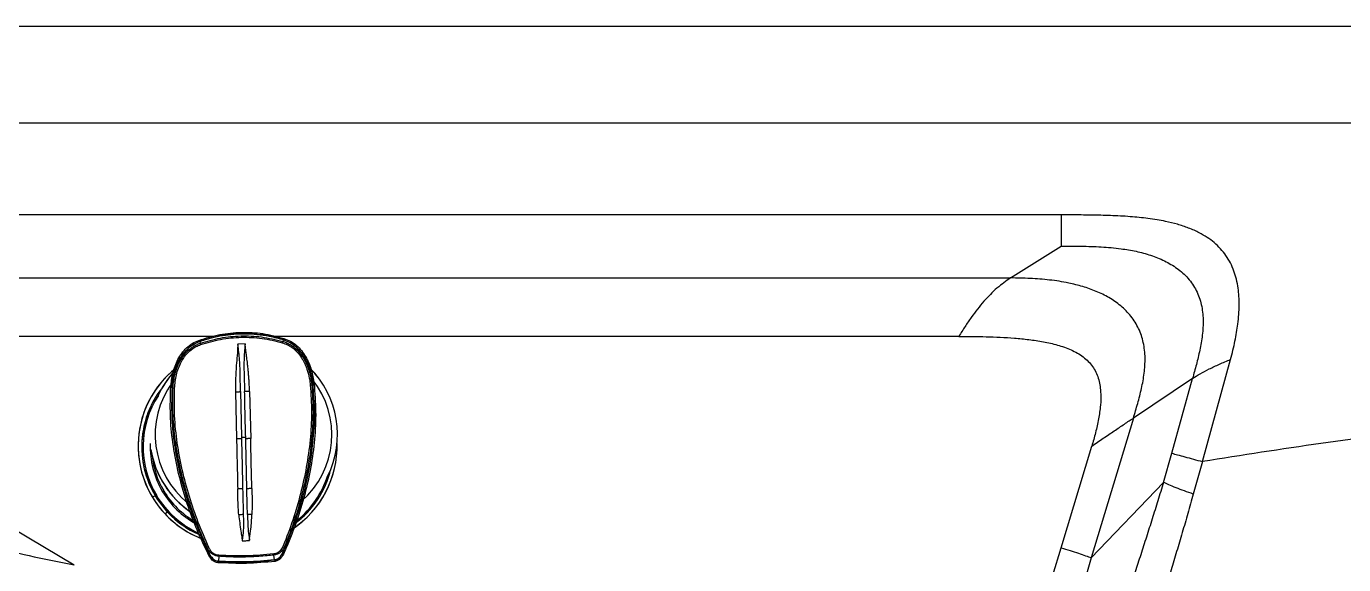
# Model space of a CAD drawing. Extents: x 400 to 501, y 484 to 634.
# Drawn here: x 422.01 to 440.21, y 589.4 to 596.84 of the extents above; entities that cross this region are included whole.
import ezdxf

# ---------------------------------------------------------------- set-up
doc = ezdxf.new("R2010")
doc.units = 0
doc.header["$MEASUREMENT"] = 0
doc.layers.add('1', color=4, linetype='Continuous')
doc.layers.add('DIM', color=3, linetype='Continuous')
doc.layers.add('GEOMETRY', color=3, linetype='Continuous', lineweight=25)

# ---------------------------------------------------------------- blocks, each defined once
blk = doc.blocks.new('2026 GRANDEE')
at = {"layer": '1', "color": 4, "ltscale": 16}
blk.add_line((47.123, 0), (-47.123, 0), dxfattribs=at)
at = {"layer": 'GEOMETRY', "ltscale": 16}
for p, q in [((-45.241, -1.332), (45.241, -1.332)), ((-14.117, -2.607), (-44.506, -2.607)), ((-14.815, -3.477), (-14.117, -3.037)), ((-33.069, -3.477), (-14.815, -3.477)), ((-33.069, -4.285), (-27.758, -7.441)), ((-25.833, -4.285), (-33.069, -4.285)), ((-15.53, -4.285), (-24.986, -4.285)), ((-12.164, -6.016), (-11.774, -4.604)), ((-12.3, -4.867), (-13.117, -5.414)), ((-12.584, -5.901), (-12.3, -4.867)), ((-13.117, -5.414), (-13.701, -7.345)), ((-14.117, -7.206), (-13.693, -5.803)), ((-12.701, -6.303), (-12.584, -5.901)), ((-12.164, -6.016), (-12.289, -6.464)), ((-12.701, -6.303), (-13.701, -7.345)), ((-14.231, -7.584), (-14.117, -7.206)), ((-13.701, -7.345), (-13.792, -7.668))]:
    blk.add_line(p, q, dxfattribs=at)
at = {"layer": 'GEOMETRY'}
for p, q in [((-26.023, -4.358), (-26.016, -4.38)), ((-24.87, -4.331), (-24.876, -4.354)), ((-25.496, -4.386), (-25.396, -4.384)), ((-26.404, -4.997), (-26.405, -4.996)), ((-26.404, -4.997), (-26.392, -5.001)), ((-25.528, -5.051), (-25.514, -5.702)), ((-25.459, -5.049), (-25.445, -5.679)), ((-25.334, -5.047), (-25.318, -5.697)), ((-24.473, -4.957), (-24.461, -4.952)), ((-24.461, -4.952), (-24.46, -4.952)), ((-24.46, -4.945), (-24.453, -5.064)), ((-26.68, -6.504), (-26.637, -6.488)), ((-26.621, -6.482), (-26.637, -6.488)), ((-26.519, -6.42), (-26.536, -6.432)), ((-26.505, -6.736), (-26.469, -6.712)), ((-25.928, -7.211), (-25.929, -7.211)), ((-25.917, -7.209), (-25.928, -7.211)), ((-24.846, -7.185), (-24.834, -7.186)), ((-24.834, -7.186), (-24.833, -7.186)), ((-25.76, -7.325), (-25.765, -7.392)), ((-24.989, -7.374), (-24.998, -7.307))]:
    blk.add_line(p, q, dxfattribs=at)
for centre, radius, start, end in [((-25.796, -4.268), 0.25, 196.8916, 201.1602), ((-25.408, -6.033), 1.785, 72.4601, 110.1574), ((-25.112, -4.304), 0.241, 343.487, 348.0373), ((-25.137, -4.241), 0.286, 341.6024, 345.325), ((-25.792, -4.323), 0.231, 194.3885, 199.1362), ((-25.502, -5.8), 1.372, 128.6345, 222.9854), ((-25.413, -5.641), 1.295, 333.4463, 45.3663), ((-25.413, -5.641), 1.295, 333.4457, 45.348), ((-25.502, -5.8), 1.372, 129.8179, 210.8352), ((-25.418, -5.642), 1.296, 137.2224, 155.4967), ((-25.418, -5.642), 1.296, 138.6252, 155.4974), ((-25.414, -5.644), 1.219, 311.0275, 38.8628), ((-25.502, -5.81), 1.322, 141.6827, 210.8403), ((-25.502, -5.81), 1.322, 141.6855, 222.9896), ((-25.419, -5.644), 1.219, 143.7404, 231.1992), ((-26.406, -4.917), 0.0725, 256.06, 270.1253), ((-26.382, -5.186), 0.186, 86.3398, 92.8981), ((-24.474, -5.144), 0.187, 89.7206, 96.269), ((-24.463, -4.871), 0.0735, 272.5497, 286.4604), ((-25.502, -5.814), 1.303, 146.9415, 210.8414), ((-25.502, -5.814), 1.205, 177.7718, 210.8413), ((-25.496, -5.8), 1.373, 303.2941, 1.4704), ((-25.496, -5.8), 1.373, 303.5664, 1.4676), ((-25.418, -5.641), 1.296, 189.2453, 236.4232), ((-25.418, -5.641), 1.296, 189.5413, 235.4764), ((-25.501, -5.813), 1.186, 186.0491, 210.8398), ((-25.497, -5.809), 1.324, 306.2314, 346.3957), ((-25.497, -5.809), 1.324, 306.3292, 346.3956), ((-25.497, -5.813), 1.305, 309.081, 341.9909), ((-25.499, -5.799), 1.375, 210.8476, 249.1968), ((-25.5, -5.809), 1.325, 210.845, 247.2973), ((-25.5, -5.812), 1.306, 210.8446, 245.6347), ((-25.5, -5.813), 1.207, 210.8425, 241.3334), ((-25.5, -5.812), 1.188, 210.8423, 240.2132), ((-25.499, -5.798), 1.375, 222.9814, 249.1676), ((-25.499, -5.808), 1.325, 222.9806, 246.4855), ((-25.957, -7.162), 0.0663, 285.6129, 298.9868), ((-25.92, -7.159), 0.0504, 273.3731, 298.161), ((-24.845, -7.134), 0.0505, 244.4821, 269.2854), ((-24.808, -7.137), 0.0657, 243.5977, 257.1542), ((-25.427, -7.332), 0.333, 176.2266, 178.7001), ((-25.348, -7.332), 0.351, 4.065, 6.4098), ((-24.296, -7.3), 0.692, 186.483, 187.8694)]:
    blk.add_arc(centre, radius, start, end, dxfattribs=at)
at = {"layer": 'GEOMETRY', "ltscale": 16}
for points, knots in [([(-11.774, -4.604), (-11.763, -4.561), (-11.741, -4.477), (-11.713, -4.352), (-11.69, -4.232), (-11.672, -4.109), (-11.659, -3.983), (-11.654, -3.855), (-11.657, -3.734), (-11.669, -3.615), (-11.691, -3.498), (-11.726, -3.381), (-11.774, -3.27), (-11.836, -3.166), (-11.912, -3.072), (-12, -2.988), (-12.098, -2.914), (-12.216, -2.846), (-12.354, -2.785), (-12.51, -2.734), (-12.657, -2.698), (-12.793, -2.673), (-12.915, -2.655), (-13.039, -2.641), (-13.165, -2.63), (-13.298, -2.621), (-13.433, -2.615), (-13.568, -2.611), (-13.703, -2.609), (-13.834, -2.607), (-13.972, -2.607), (-14.065, -2.607), (-14.117, -2.607)], [0, 0, 0, 0, 0.034129, 0.066749, 0.0979, 0.127624, 0.162147, 0.194773, 0.225632, 0.254874, 0.28665, 0.316936, 0.348136, 0.378623, 0.409546, 0.440963, 0.471522, 0.503556, 0.544715, 0.586764, 0.629732, 0.660431, 0.693075, 0.723609, 0.75607, 0.790256, 0.825631, 0.859756, 0.893866, 0.929061, 0.960013, 1, 1, 1, 1]), ([(-14.117, -2.607), (-14.117, -2.65), (-14.117, -2.736), (-14.117, -2.857), (-14.117, -2.962), (-14.117, -3.012), (-14.117, -3.037)], [0, 0, 0, 0, 0.250001, 0.5, 0.749999, 1, 1, 1, 1]), ([(-14.117, -3.037), (-14.024, -3.037), (-13.839, -3.037), (-13.562, -3.045), (-13.309, -3.068), (-13.08, -3.106), (-12.879, -3.16), (-12.687, -3.236), (-12.51, -3.34), (-12.356, -3.477), (-12.24, -3.649), (-12.171, -3.846), (-12.148, -4.056), (-12.161, -4.267), (-12.198, -4.474), (-12.246, -4.673), (-12.282, -4.802), (-12.3, -4.867)], [0, 0, 0, 0, 0.084541, 0.167563, 0.250991, 0.314462, 0.377411, 0.439443, 0.501038, 0.562519, 0.62454, 0.686714, 0.749808, 0.814558, 0.878246, 0.939328, 1, 1, 1, 1]), ([(-14.815, -3.477), (-14.878, -3.521), (-14.972, -3.586), (-15.095, -3.703), (-15.185, -3.799), (-15.273, -3.906), (-15.36, -4.023), (-15.446, -4.15), (-15.502, -4.239), (-15.53, -4.285)], [0, 0, 0, 0, 0.24514, 0.367378, 0.490056, 0.613855, 0.739554, 0.867997, 1, 1, 1, 1]), ([(-13.117, -5.414), (-13.097, -5.347), (-13.056, -5.211), (-13.003, -5.005), (-12.964, -4.795), (-12.95, -4.582), (-12.972, -4.372), (-13.038, -4.175), (-13.146, -4.002), (-13.288, -3.859), (-13.452, -3.746), (-13.63, -3.659), (-13.817, -3.594), (-14.033, -3.54), (-14.276, -3.503), (-14.544, -3.481), (-14.725, -3.479), (-14.815, -3.477)], [0, 0, 0, 0, 0.064045, 0.129683, 0.194292, 0.259122, 0.324201, 0.386271, 0.448201, 0.510227, 0.570943, 0.631169, 0.692085, 0.753389, 0.835343, 0.91719, 1, 1, 1, 1]), ([(-15.53, -4.285), (-15.404, -4.286), (-15.148, -4.287), (-14.825, -4.302), (-14.561, -4.328), (-14.362, -4.357), (-14.166, -4.401), (-13.978, -4.466), (-13.835, -4.546), (-13.74, -4.629), (-13.681, -4.7), (-13.635, -4.778), (-13.59, -4.892), (-13.564, -5.048), (-13.569, -5.238), (-13.597, -5.428), (-13.639, -5.616), (-13.675, -5.741), (-13.693, -5.803)], [0, 0, 0, 0, 0.1221467, 0.2489414, 0.3139604, 0.3794781, 0.444426, 0.5087784, 0.571734, 0.6020363, 0.6314618, 0.6604671, 0.6897365, 0.7509688, 0.8125448, 0.8742039, 0.9373686, 1, 1, 1, 1]), ([(-12.3, -4.867), (-12.266, -4.845), (-12.199, -4.803), (-12.07, -4.735), (-11.928, -4.668), (-11.826, -4.626), (-11.774, -4.604)], [0, 0, 0, 0, 0.2492454, 0.4948093, 0.7426891, 1, 1, 1, 1]), ([(-13.693, -5.803), (-13.64, -5.766), (-13.535, -5.694), (-13.382, -5.591), (-13.263, -5.511), (-13.175, -5.452), (-13.136, -5.427), (-13.117, -5.414)], [0, 0, 0, 0, 0.252882, 0.501131, 0.748135, 0.872936, 1, 1, 1, 1]), ([(-8.899, -5.551), (-9.442, -5.619), (-10.532, -5.758), (-11.618, -5.93), (-12.164, -6.016)], [0, 0, 0, 0, 0.49739, 1, 1, 1, 1]), ([(-12.584, -5.901), (-12.56, -5.908), (-12.511, -5.921), (-12.407, -5.95), (-12.29, -5.982), (-12.206, -6.005), (-12.164, -6.016)], [0, 0, 0, 0, 0.250001, 0.5, 0.749999, 1, 1, 1, 1]), ([(-12.701, -6.303), (-12.727, -6.387), (-12.779, -6.557), (-12.858, -6.809), (-12.937, -7.058), (-13.016, -7.303), (-13.111, -7.596), (-13.223, -7.934), (-13.348, -8.306), (-13.46, -8.627), (-13.557, -8.9), (-13.641, -9.129), (-13.721, -9.338), (-13.795, -9.527), (-13.865, -9.695), (-13.927, -9.836), (-13.982, -9.951), (-14.011, -10), (-14.026, -10.025)], [0, 0, 0, 0, 0.049414, 0.09873, 0.148387, 0.197393, 0.246029, 0.328242, 0.4099, 0.491896, 0.553998, 0.616077, 0.677244, 0.739563, 0.803562, 0.867567, 0.933806, 1, 1, 1, 1]), ([(-12.289, -6.464), (-12.331, -6.45), (-12.414, -6.422), (-12.53, -6.378), (-12.631, -6.337), (-12.678, -6.314), (-12.701, -6.303)], [0, 0, 0, 0, 0.250001, 0.5, 0.749999, 1, 1, 1, 1]), ([(-31.099, -6.385), (-30.915, -6.463), (-30.549, -6.618), (-29.993, -6.832), (-29.434, -7.026), (-28.874, -7.195), (-28.316, -7.337), (-27.943, -7.406), (-27.758, -7.441)], [0, 0, 0, 0, 0.170348, 0.339883, 0.508825, 0.675728, 0.839554, 1, 1, 1, 1]), ([(-12.289, -6.464), (-12.314, -6.554), (-12.365, -6.733), (-12.442, -6.999), (-12.519, -7.259), (-12.595, -7.513), (-12.687, -7.815), (-12.795, -8.16), (-12.917, -8.538), (-13.026, -8.862), (-13.122, -9.137), (-13.205, -9.366), (-13.284, -9.576), (-13.358, -9.767), (-13.428, -9.937), (-13.493, -10.084), (-13.551, -10.205), (-13.583, -10.258), (-13.599, -10.285)], [0, 0, 0, 0, 0.0505102, 0.1007439, 0.1511442, 0.2007042, 0.2497161, 0.3322114, 0.4138029, 0.4954936, 0.5572359, 0.6188505, 0.679462, 0.7411536, 0.8045184, 0.867997, 0.9338919, 1, 1, 1, 1]), ([(-14.117, -7.206), (-14.075, -7.219), (-13.992, -7.245), (-13.876, -7.283), (-13.773, -7.318), (-13.725, -7.336), (-13.701, -7.345)], [0, 0, 0, 0, 0.250001, 0.5, 0.749999, 1, 1, 1, 1])]:
    blk.add_open_spline(points, degree=3, knots=knots, dxfattribs=at)
at = {"layer": 'GEOMETRY'}
for points, knots in [([(-26.423, -4.987), (-26.416, -4.921), (-26.404, -4.822), (-26.365, -4.695), (-26.325, -4.603), (-26.272, -4.518), (-26.206, -4.443), (-26.127, -4.38), (-26.065, -4.354), (-26.035, -4.34)], [0, 0, 0, 0, 0.249439, 0.374374, 0.499269, 0.624382, 0.749383, 0.874636, 1, 1, 1, 1]), ([(-26.023, -4.358), (-26.05, -4.369), (-26.103, -4.392), (-26.173, -4.443), (-26.234, -4.505), (-26.287, -4.579), (-26.331, -4.665), (-26.366, -4.763), (-26.393, -4.874), (-26.401, -4.954), (-26.405, -4.996)], [0, 0, 0, 0, 0.109444, 0.219223, 0.328252, 0.441608, 0.564567, 0.695286, 0.837823, 1, 1, 1, 1]), ([(-26.405, -4.989), (-26.401, -4.944), (-26.392, -4.856), (-26.359, -4.728), (-26.316, -4.625), (-26.266, -4.543), (-26.213, -4.477), (-26.136, -4.407), (-26.067, -4.375), (-26.029, -4.358)], [0, 0, 0, 0, 0.174903, 0.341473, 0.508026, 0.605189, 0.708632, 0.837797, 1, 1, 1, 1]), ([(-26.035, -4.34), (-25.939, -4.31), (-25.749, -4.251), (-25.449, -4.223), (-25.149, -4.237), (-24.956, -4.288), (-24.86, -4.313)], [0, 0, 0, 0, 0.250001, 0.499997, 0.749992, 1, 1, 1, 1]), ([(-26.029, -4.358), (-25.973, -4.339), (-25.867, -4.304), (-25.707, -4.271), (-25.551, -4.251), (-25.392, -4.246), (-25.228, -4.255), (-25.05, -4.28), (-24.93, -4.313), (-24.865, -4.331)], [0, 0, 0, 0, 0.14931, 0.281931, 0.413703, 0.547025, 0.684181, 0.828916, 1, 1, 1, 1]), ([(-26.016, -4.38), (-25.923, -4.353), (-25.74, -4.299), (-25.454, -4.273), (-25.163, -4.284), (-24.973, -4.331), (-24.876, -4.354)], [0, 0, 0, 0, 0.250309, 0.493487, 0.741947, 1, 1, 1, 1]), ([(-26.01, -4.399), (-25.919, -4.372), (-25.735, -4.317), (-25.448, -4.292), (-25.16, -4.304), (-24.974, -4.35), (-24.881, -4.373)], [0, 0, 0, 0, 0.249998, 0.499994, 0.750007, 1, 1, 1, 1]), ([(-24.876, -4.354), (-24.869, -4.357), (-24.852, -4.362), (-24.827, -4.372), (-24.8, -4.384), (-24.772, -4.399), (-24.73, -4.426), (-24.683, -4.465), (-24.638, -4.514), (-24.605, -4.559), (-24.578, -4.602), (-24.554, -4.648), (-24.532, -4.698), (-24.511, -4.76), (-24.487, -4.846), (-24.478, -4.916), (-24.473, -4.957)], [0, 0, 0, 0, 0.0323558, 0.0676403, 0.1058529, 0.1469892, 0.191052, 0.2982202, 0.3849246, 0.4511226, 0.5155098, 0.5828647, 0.6531934, 0.7264842, 0.8370674, 1, 1, 1, 1]), ([(-24.46, -4.952), (-24.466, -4.91), (-24.477, -4.83), (-24.509, -4.72), (-24.549, -4.623), (-24.597, -4.54), (-24.654, -4.468), (-24.718, -4.409), (-24.79, -4.361), (-24.844, -4.341), (-24.87, -4.331)], [0, 0, 0, 0, 0.163024, 0.305991, 0.436792, 0.560188, 0.673603, 0.782699, 0.891401, 1, 1, 1, 1]), ([(-24.865, -4.331), (-24.828, -4.346), (-24.762, -4.372), (-24.684, -4.433), (-24.627, -4.495), (-24.581, -4.561), (-24.54, -4.638), (-24.505, -4.727), (-24.476, -4.832), (-24.465, -4.905), (-24.46, -4.945)], [0, 0, 0, 0, 0.151773, 0.273813, 0.376285, 0.477956, 0.579782, 0.713106, 0.846057, 1, 1, 1, 1]), ([(-24.86, -4.313), (-24.828, -4.325), (-24.766, -4.349), (-24.684, -4.408), (-24.614, -4.48), (-24.557, -4.563), (-24.513, -4.652), (-24.468, -4.778), (-24.452, -4.876), (-24.442, -4.942)], [0, 0, 0, 0, 0.125364, 0.250618, 0.375619, 0.500733, 0.625628, 0.750562, 1, 1, 1, 1]), ([(-26.392, -5.001), (-26.389, -4.966), (-26.385, -4.917), (-26.373, -4.845), (-26.357, -4.779), (-26.332, -4.704), (-26.294, -4.622), (-26.238, -4.535), (-26.171, -4.466), (-26.109, -4.423), (-26.063, -4.398), (-26.032, -4.387), (-26.016, -4.38)], [0, 0, 0, 0, 0.13431, 0.193927, 0.286017, 0.397713, 0.499325, 0.63941, 0.796776, 0.872857, 0.932098, 1, 1, 1, 1]), ([(-26.37, -5.001), (-26.364, -4.939), (-26.352, -4.814), (-26.294, -4.658), (-26.22, -4.543), (-26.165, -4.489), (-26.117, -4.452), (-26.075, -4.424), (-26.032, -4.407), (-26.01, -4.399)], [0, 0, 0, 0, 0.251812, 0.502952, 0.665117, 0.799002, 0.810615, 0.908696, 1, 1, 1, 1]), ([(-25.497, -4.396), (-25.497, -4.397), (-25.497, -4.403), (-25.498, -4.5), (-25.527, -4.716), (-25.527, -4.93), (-25.528, -5.051)], [0, 0, 0, 0, 0.003255, 0.027136, 0.445514, 1, 1, 1, 1]), ([(-25.496, -4.386), (-25.496, -4.388), (-25.496, -4.391), (-25.496, -4.394), (-25.496, -4.396)], [0, 0, 0, 0, 0.5, 1, 1, 1, 1]), ([(-25.459, -5.049), (-25.46, -4.976), (-25.463, -4.831), (-25.467, -4.614), (-25.486, -4.469), (-25.496, -4.396)], [0, 0, 0, 0, 0.329609, 0.661729, 1, 1, 1, 1]), ([(-25.396, -4.393), (-25.402, -4.467), (-25.414, -4.612), (-25.409, -4.83), (-25.404, -4.975), (-25.402, -5.047)], [0, 0, 0, 0, 0.338238, 0.670377, 1, 1, 1, 1]), ([(-25.396, -4.393), (-25.396, -4.392), (-25.396, -4.389), (-25.396, -4.385), (-25.396, -4.384)], [0, 0, 0, 0, 0.5, 1, 1, 1, 1]), ([(-25.334, -5.047), (-25.334, -5.036), (-25.335, -5.014), (-25.336, -4.977), (-25.338, -4.935), (-25.341, -4.887), (-25.345, -4.834), (-25.35, -4.775), (-25.356, -4.71), (-25.363, -4.651), (-25.37, -4.598), (-25.376, -4.551), (-25.383, -4.494), (-25.389, -4.445), (-25.393, -4.408), (-25.394, -4.397), (-25.394, -4.393)], [0, 0, 0, 0, 0.047089, 0.102838, 0.167201, 0.240107, 0.321503, 0.411401, 0.509951, 0.617534, 0.683586, 0.755029, 0.831756, 0.948548, 0.98229, 1, 1, 1, 1]), ([(-24.881, -4.373), (-24.857, -4.381), (-24.814, -4.397), (-24.763, -4.427), (-24.733, -4.449), (-24.717, -4.462), (-24.705, -4.473), (-24.687, -4.49), (-24.665, -4.514), (-24.642, -4.542), (-24.628, -4.562), (-24.62, -4.574), (-24.61, -4.589), (-24.593, -4.617), (-24.575, -4.654), (-24.562, -4.682), (-24.553, -4.704), (-24.545, -4.725), (-24.533, -4.759), (-24.519, -4.811), (-24.503, -4.879), (-24.497, -4.93), (-24.494, -4.958)], [0, 0, 0, 0, 0.103864, 0.182844, 0.236884, 0.254532, 0.265925, 0.303389, 0.352194, 0.399645, 0.44713, 0.44877, 0.461878, 0.519627, 0.577274, 0.627622, 0.647147, 0.670407, 0.720334, 0.791901, 0.885126, 1, 1, 1, 1]), ([(-25.939, -7.226), (-25.993, -7.109), (-26.1, -6.874), (-26.228, -6.508), (-26.33, -6.134), (-26.399, -5.754), (-26.436, -5.371), (-26.427, -5.115), (-26.423, -4.987)], [0, 0, 0, 0, 0.1670983, 0.3346376, 0.5019716, 0.6686784, 0.8346188, 1, 1, 1, 1]), ([(-26.405, -4.996), (-26.409, -5.111), (-26.417, -5.345), (-26.387, -5.704), (-26.326, -6.073), (-26.229, -6.45), (-26.099, -6.834), (-25.986, -7.084), (-25.929, -7.211)], [0, 0, 0, 0, 0.15056, 0.307093, 0.469969, 0.640518, 0.817507, 1, 1, 1, 1]), ([(-25.917, -7.209), (-25.947, -7.143), (-26.006, -7.011), (-26.085, -6.807), (-26.157, -6.602), (-26.219, -6.4), (-26.271, -6.199), (-26.324, -5.959), (-26.369, -5.673), (-26.399, -5.34), (-26.394, -5.115), (-26.392, -5.001)], [0, 0, 0, 0, 0.095748, 0.192217, 0.289319, 0.381793, 0.471206, 0.561501, 0.70479, 0.85085, 1, 1, 1, 1]), ([(-25.896, -7.204), (-25.947, -7.088), (-26.047, -6.858), (-26.17, -6.5), (-26.268, -6.133), (-26.337, -5.76), (-26.377, -5.381), (-26.373, -5.128), (-26.37, -5.001)], [0, 0, 0, 0, 0.166754, 0.333479, 0.500172, 0.666827, 0.833439, 1, 1, 1, 1]), ([(-25.528, -5.051), (-25.521, -5.051), (-25.509, -5.051), (-25.491, -5.05), (-25.474, -5.05), (-25.464, -5.049), (-25.459, -5.049)], [0, 0, 0, 0, 0.247915, 0.4999922, 0.7520956, 1, 1, 1, 1]), ([(-25.387, -5.678), (-25.39, -5.573), (-25.395, -5.362), (-25.4, -5.152), (-25.402, -5.047)], [0, 0, 0, 0, 0.500057, 1, 1, 1, 1]), ([(-25.334, -5.047), (-25.34, -5.047), (-25.353, -5.047), (-25.371, -5.047), (-25.388, -5.047), (-25.398, -5.047), (-25.402, -5.047)], [0, 0, 0, 0, 0.247871, 0.499983, 0.752103, 1, 1, 1, 1]), ([(-24.494, -4.958), (-24.486, -5.085), (-24.47, -5.337), (-24.492, -5.717), (-24.544, -6.094), (-24.626, -6.465), (-24.732, -6.828), (-24.822, -7.063), (-24.867, -7.18)], [0, 0, 0, 0, 0.166575, 0.333185, 0.499837, 0.666527, 0.833251, 1, 1, 1, 1]), ([(-24.473, -4.957), (-24.465, -5.084), (-24.449, -5.338), (-24.471, -5.719), (-24.523, -6.097), (-24.605, -6.468), (-24.711, -6.833), (-24.801, -7.068), (-24.846, -7.185)], [0, 0, 0, 0, 0.166799, 0.333535, 0.500219, 0.666853, 0.833445, 1, 1, 1, 1]), ([(-24.833, -7.186), (-24.782, -7.056), (-24.681, -6.801), (-24.568, -6.412), (-24.489, -6.031), (-24.445, -5.659), (-24.431, -5.3), (-24.45, -5.066), (-24.46, -4.952)], [0, 0, 0, 0, 0.182497, 0.3594899, 0.5300304, 0.6929144, 0.8494435, 1, 1, 1, 1]), ([(-24.442, -4.942), (-24.432, -5.069), (-24.412, -5.324), (-24.431, -5.709), (-24.482, -6.092), (-24.567, -6.47), (-24.678, -6.841), (-24.775, -7.081), (-24.823, -7.201)], [0, 0, 0, 0, 0.165382, 0.331323, 0.49803, 0.665364, 0.832903, 1, 1, 1, 1]), ([(-24.449, -5.138), (-24.444, -5.202), (-24.431, -5.365), (-24.443, -5.529), (-24.451, -5.627)], [0, 0, 0, 0, 0.395578, 1, 1, 1, 1]), ([(-25.445, -5.701), (-25.45, -5.701), (-25.459, -5.701), (-25.476, -5.701), (-25.495, -5.701), (-25.507, -5.702), (-25.514, -5.702)], [0, 0, 0, 0, 0.247848, 0.500009, 0.752163, 1, 1, 1, 1]), ([(-25.514, -5.702), (-25.511, -5.817), (-25.506, -6.048), (-25.5, -6.278), (-25.498, -6.393)], [0, 0, 0, 0, 0.500128, 1, 1, 1, 1]), ([(-25.445, -5.679), (-25.441, -5.679), (-25.433, -5.679), (-25.416, -5.679), (-25.4, -5.678), (-25.392, -5.678), (-25.387, -5.678)], [0, 0, 0, 0, 0.250241, 0.499995, 0.749751, 1, 1, 1, 1]), ([(-25.445, -5.679), (-25.445, -5.683), (-25.445, -5.691), (-25.445, -5.698), (-25.445, -5.701)], [0, 0, 0, 0, 0.591867, 1, 1, 1, 1]), ([(-25.445, -5.701), (-25.442, -5.817), (-25.437, -6.049), (-25.432, -6.279), (-25.429, -6.394)], [0, 0, 0, 0, 0.500038, 1, 1, 1, 1]), ([(-25.387, -5.7), (-25.387, -5.696), (-25.387, -5.692), (-25.387, -5.687), (-25.387, -5.683), (-25.387, -5.68), (-25.387, -5.678)], [0, 0, 0, 0, 0.499794, 0.527752, 0.749954, 1, 1, 1, 1]), ([(-25.318, -5.697), (-25.325, -5.698), (-25.337, -5.698), (-25.356, -5.699), (-25.373, -5.699), (-25.382, -5.7), (-25.387, -5.7)], [0, 0, 0, 0, 0.247841, 0.499996, 0.752155, 1, 1, 1, 1]), ([(-25.371, -6.393), (-25.374, -6.278), (-25.379, -6.047), (-25.384, -5.816), (-25.387, -5.7)], [0, 0, 0, 0, 0.499962, 1, 1, 1, 1]), ([(-25.302, -6.388), (-25.305, -6.273), (-25.31, -6.044), (-25.316, -5.813), (-25.318, -5.697)], [0, 0, 0, 0, 0.499872, 1, 1, 1, 1]), ([(-25.483, -6.751), (-25.487, -6.685), (-25.495, -6.566), (-25.497, -6.446), (-25.498, -6.393)], [0, 0, 0, 0, 0.559819, 1, 1, 1, 1]), ([(-25.429, -6.394), (-25.434, -6.394), (-25.443, -6.393), (-25.46, -6.393), (-25.479, -6.393), (-25.492, -6.393), (-25.498, -6.393)], [0, 0, 0, 0, 0.24784, 0.5000008, 0.7521596, 1, 1, 1, 1]), ([(-25.429, -6.394), (-25.428, -6.454), (-25.425, -6.573), (-25.422, -6.691), (-25.421, -6.749)], [0, 0, 0, 0, 0.5001139, 1, 1, 1, 1]), ([(-25.302, -6.388), (-25.309, -6.389), (-25.321, -6.389), (-25.34, -6.39), (-25.357, -6.391), (-25.366, -6.393), (-25.371, -6.393)], [0, 0, 0, 0, 0.247844, 0.500004, 0.752163, 1, 1, 1, 1]), ([(-25.363, -6.748), (-25.364, -6.689), (-25.367, -6.572), (-25.37, -6.453), (-25.371, -6.393)], [0, 0, 0, 0, 0.4998863, 1, 1, 1, 1]), ([(-25.302, -6.388), (-25.3, -6.456), (-25.297, -6.575), (-25.3, -6.695), (-25.301, -6.747)], [0, 0, 0, 0, 0.560181, 1, 1, 1, 1]), ([(-25.421, -6.749), (-25.43, -6.749), (-25.449, -6.749), (-25.471, -6.751), (-25.483, -6.751)], [0, 0, 0, 0, 0.499972, 1, 1, 1, 1]), ([(-25.483, -6.751), (-25.474, -6.826), (-25.463, -6.928), (-25.443, -7.041), (-25.437, -7.082), (-25.435, -7.098), (-25.435, -7.103), (-25.435, -7.104), (-25.435, -7.105)], [0, 0, 0, 0, 0.632981, 0.860377, 0.958631, 0.986366, 0.994943, 1, 1, 1, 1]), ([(-25.421, -6.749), (-25.419, -6.821), (-25.415, -6.94), (-25.428, -7.058), (-25.434, -7.105)], [0, 0, 0, 0, 0.600626, 1, 1, 1, 1]), ([(-25.301, -6.747), (-25.312, -6.747), (-25.335, -6.746), (-25.354, -6.748), (-25.363, -6.748)], [0, 0, 0, 0, 0.500027, 1, 1, 1, 1]), ([(-25.363, -6.748), (-25.36, -6.835), (-25.357, -6.944), (-25.341, -7.059), (-25.336, -7.089), (-25.334, -7.098), (-25.334, -7.101), (-25.334, -7.103)], [0, 0, 0, 0, 0.736634, 0.921207, 0.973865, 0.990278, 1, 1, 1, 1]), ([(-25.333, -7.103), (-25.333, -7.102), (-25.333, -7.101), (-25.333, -7.094), (-25.331, -7.041), (-25.31, -6.926), (-25.304, -6.813), (-25.301, -6.747)], [0, 0, 0, 0, 0.0016073, 0.0156494, 0.0558893, 0.4460781, 1, 1, 1, 1]), ([(-25.772, -7.413), (-25.784, -7.411), (-25.806, -7.407), (-25.846, -7.383), (-25.895, -7.324), (-25.921, -7.265), (-25.939, -7.226)], [0, 0, 0, 0, 0.132751, 0.263362, 0.516115, 1, 1, 1, 1]), ([(-25.929, -7.211), (-25.921, -7.229), (-25.906, -7.26), (-25.883, -7.303), (-25.856, -7.343), (-25.825, -7.372), (-25.792, -7.388), (-25.774, -7.39), (-25.765, -7.392)], [0, 0, 0, 0, 0.230573, 0.406586, 0.572997, 0.788985, 0.894564, 1, 1, 1, 1]), ([(-25.771, -7.396), (-25.781, -7.394), (-25.805, -7.39), (-25.845, -7.361), (-25.885, -7.301), (-25.909, -7.25), (-25.923, -7.22)], [0, 0, 0, 0, 0.130779, 0.300456, 0.586618, 1, 1, 1, 1]), ([(-25.76, -7.325), (-25.773, -7.323), (-25.799, -7.319), (-25.832, -7.305), (-25.856, -7.289), (-25.872, -7.276), (-25.894, -7.252), (-25.907, -7.229), (-25.917, -7.209)], [0, 0, 0, 0, 0.19172, 0.382753, 0.51862, 0.620884, 0.677461, 1, 1, 1, 1]), ([(-25.759, -7.31), (-25.771, -7.309), (-25.798, -7.305), (-25.837, -7.284), (-25.873, -7.249), (-25.888, -7.219), (-25.896, -7.204)], [0, 0, 0, 0, 0.189796, 0.444631, 0.713682, 1, 1, 1, 1]), ([(-25.434, -7.105), (-25.434, -7.106), (-25.434, -7.107), (-25.434, -7.109), (-25.434, -7.11)], [0, 0, 0, 0, 0.5, 1, 1, 1, 1]), ([(-25.434, -7.11), (-25.417, -7.11), (-25.384, -7.109), (-25.35, -7.108), (-25.333, -7.108)], [0, 0, 0, 0, 0.5, 1, 1, 1, 1]), ([(-25.333, -7.108), (-25.334, -7.107), (-25.334, -7.105), (-25.334, -7.103), (-25.334, -7.103)], [0, 0, 0, 0, 0.5, 1, 1, 1, 1]), ([(-24.867, -7.18), (-24.876, -7.2), (-24.894, -7.236), (-24.933, -7.27), (-24.968, -7.287), (-24.989, -7.291), (-24.999, -7.293)], [0, 0, 0, 0, 0.363335, 0.653348, 0.82864, 1, 1, 1, 1]), ([(-24.846, -7.185), (-24.855, -7.205), (-24.873, -7.242), (-24.915, -7.279), (-24.957, -7.299), (-24.984, -7.305), (-24.998, -7.307)], [0, 0, 0, 0, 0.322452, 0.598474, 0.799027, 1, 1, 1, 1]), ([(-24.989, -7.374), (-24.98, -7.372), (-24.962, -7.369), (-24.929, -7.35), (-24.894, -7.314), (-24.862, -7.255), (-24.844, -7.21), (-24.833, -7.186)], [0, 0, 0, 0, 0.107434, 0.215389, 0.432769, 0.692846, 1, 1, 1, 1]), ([(-24.839, -7.195), (-24.85, -7.22), (-24.868, -7.262), (-24.895, -7.315), (-24.921, -7.348), (-24.949, -7.37), (-24.971, -7.375), (-24.983, -7.378)], [0, 0, 0, 0, 0.335691, 0.567493, 0.724015, 0.849579, 1, 1, 1, 1]), ([(-24.823, -7.201), (-24.833, -7.225), (-24.85, -7.265), (-24.876, -7.316), (-24.903, -7.354), (-24.937, -7.383), (-24.966, -7.391), (-24.981, -7.395)], [0, 0, 0, 0, 0.2968683, 0.4981818, 0.6549703, 0.8275428, 1, 1, 1, 1]), ([(-24.981, -7.395), (-25.113, -7.407), (-25.376, -7.432), (-25.64, -7.419), (-25.772, -7.413)], [0, 0, 0, 0, 0.5, 1, 1, 1, 1]), ([(-25.772, -7.413), (-25.772, -7.413), (-25.772, -7.413), (-25.772, -7.411), (-25.772, -7.409), (-25.772, -7.406), (-25.771, -7.402), (-25.771, -7.398), (-25.771, -7.396)], [0, 0, 0, 0, 0.238406, 0.367664, 0.499955, 0.632253, 0.761529, 1, 1, 1, 1]), ([(-24.983, -7.378), (-25.054, -7.385), (-25.194, -7.4), (-25.393, -7.408), (-25.585, -7.407), (-25.707, -7.4), (-25.771, -7.396)], [0, 0, 0, 0, 0.270313, 0.535774, 0.757651, 1, 1, 1, 1]), ([(-24.989, -7.374), (-25.118, -7.387), (-25.376, -7.412), (-25.635, -7.399), (-25.765, -7.392)], [0, 0, 0, 0, 0.499974, 1, 1, 1, 1]), ([(-24.998, -7.307), (-25.029, -7.311), (-25.098, -7.319), (-25.214, -7.328), (-25.357, -7.335), (-25.508, -7.337), (-25.647, -7.332), (-25.726, -7.327), (-25.76, -7.325)], [0, 0, 0, 0, 0.122692, 0.274456, 0.455296, 0.686931, 0.868494, 1, 1, 1, 1]), ([(-24.999, -7.293), (-25.126, -7.305), (-25.378, -7.329), (-25.632, -7.316), (-25.759, -7.31)], [0, 0, 0, 0, 0.499997, 1, 1, 1, 1])]:
    blk.add_open_spline(points, degree=3, knots=knots, dxfattribs=at)

msp = doc.modelspace()

# ---------------------------------------------------------------- block references
at = {"layer": 'DIM'}
msp.add_blockref('2026 GRANDEE', (450.425, 596.84), dxfattribs=at)

doc.saveas('drawing.dxf')
